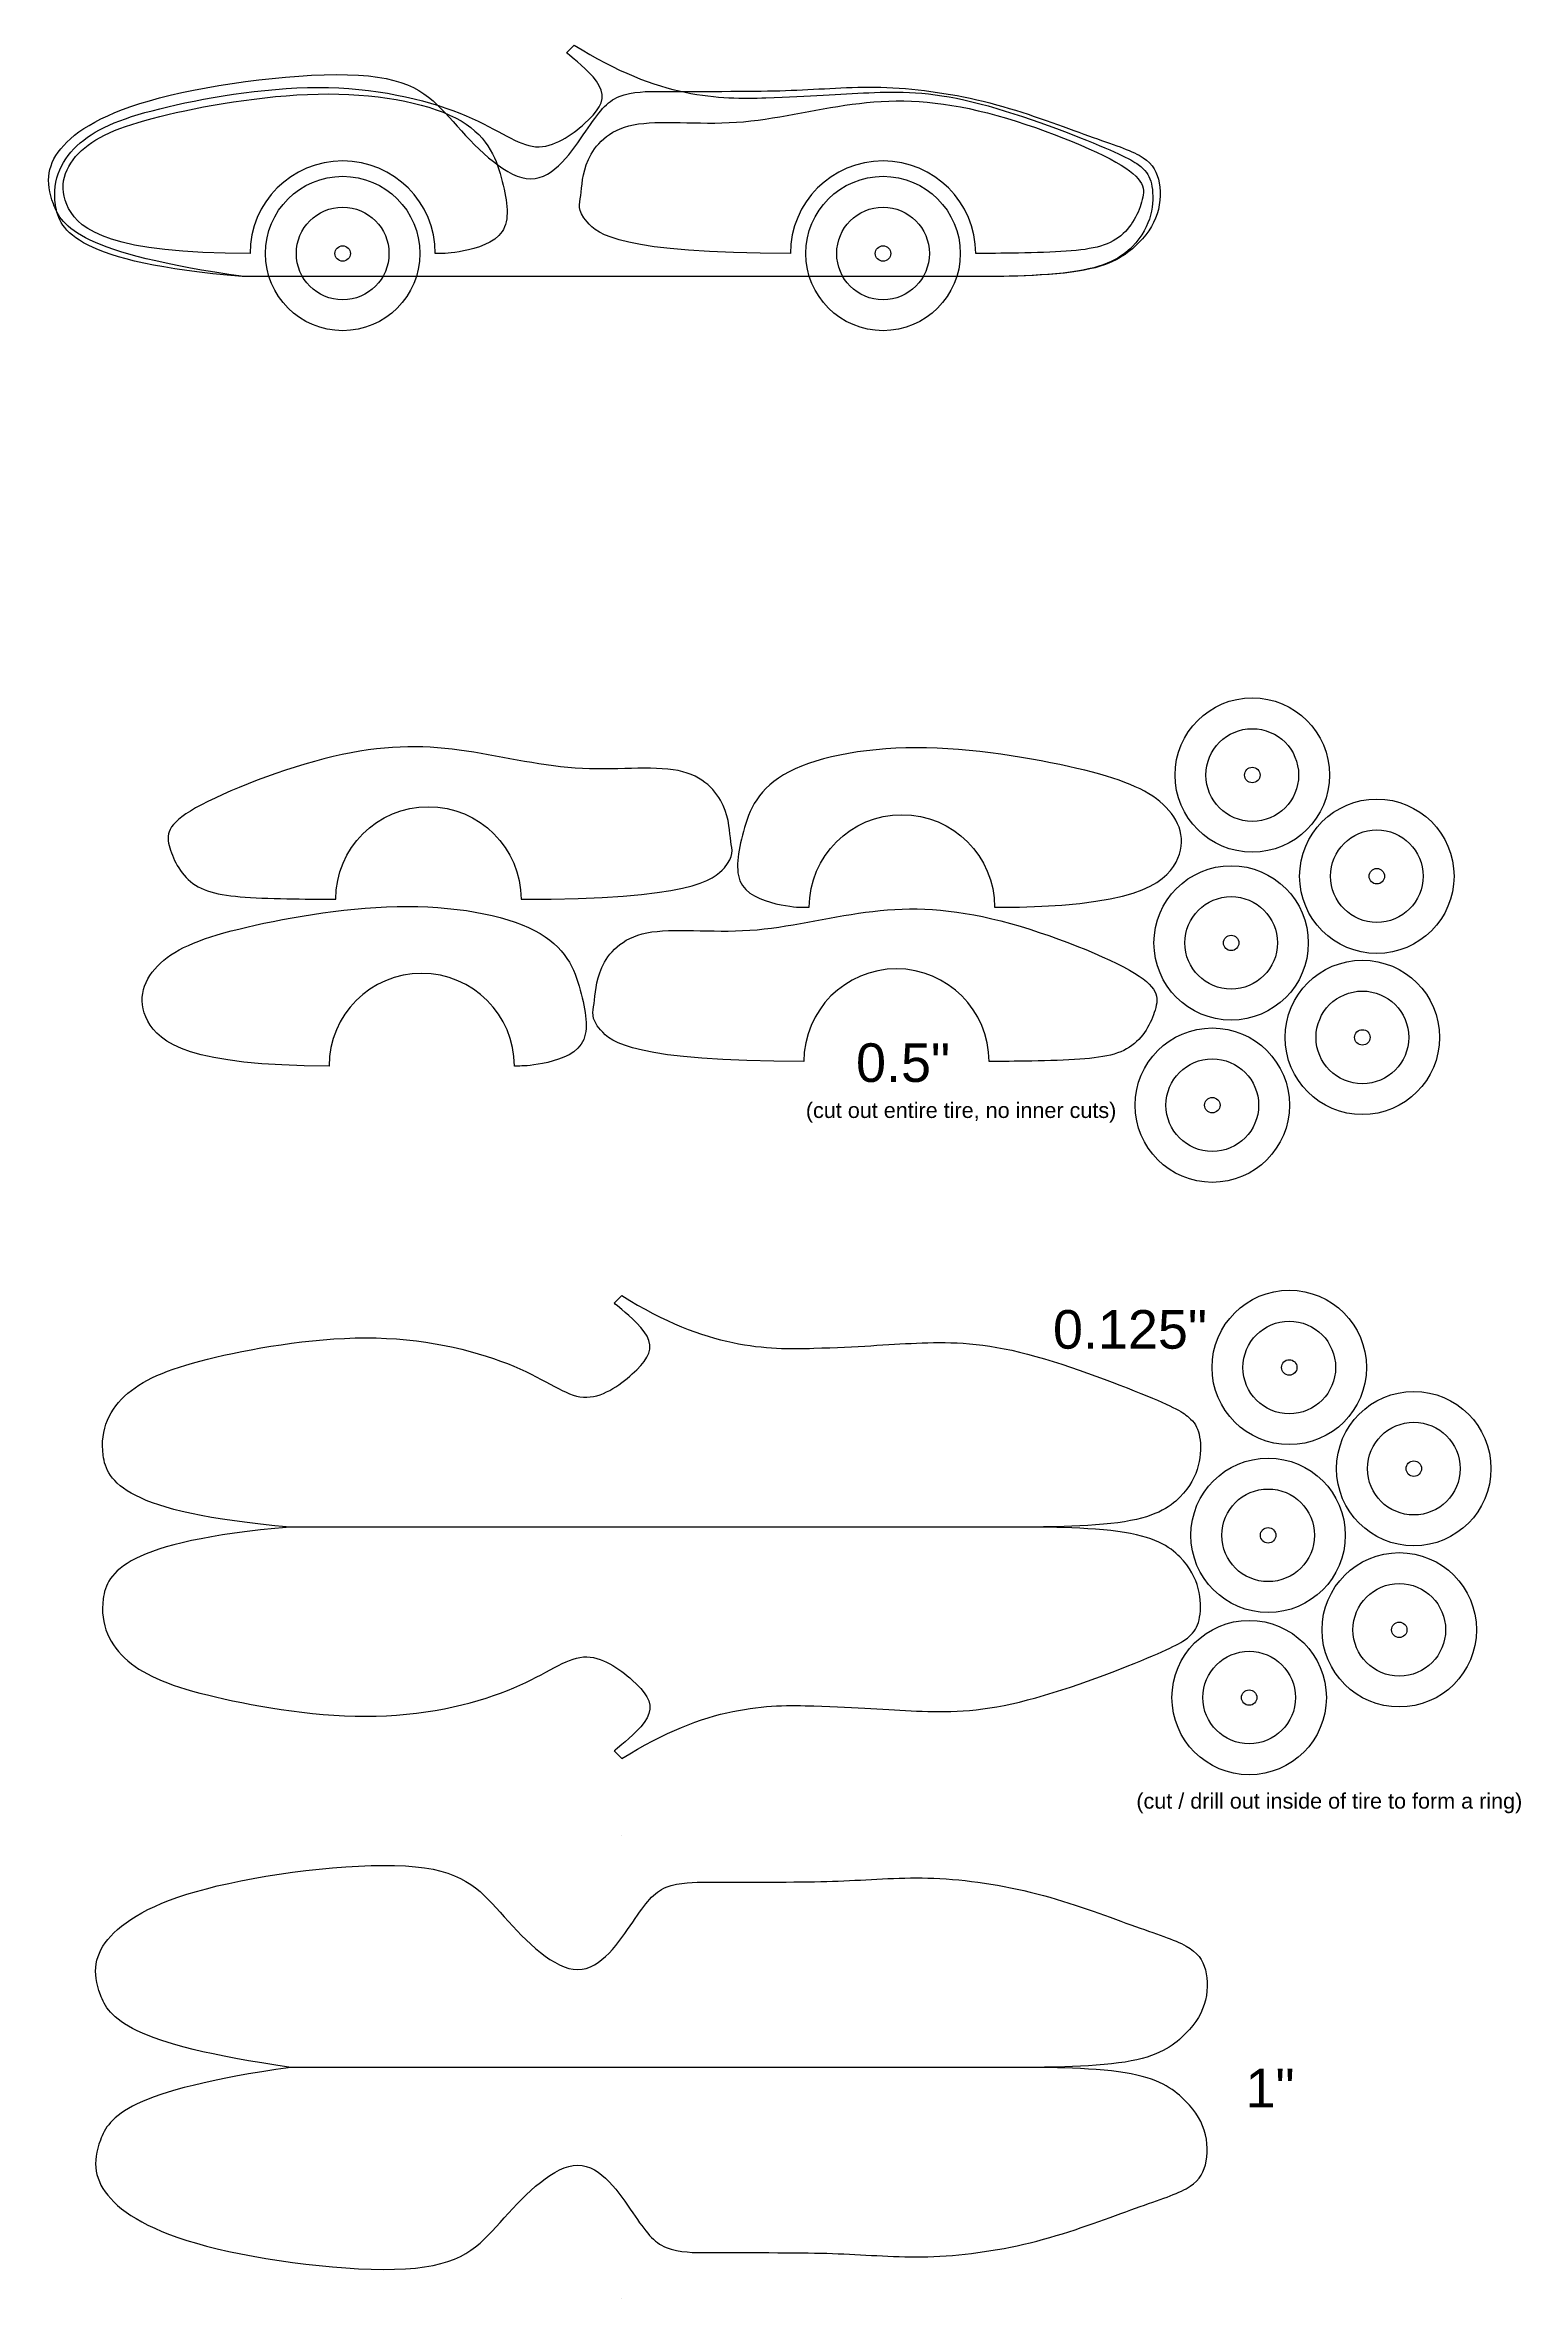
# Model space of a CAD drawing. Header units: millimetres. Extents: x -39 to 153, y -265 to 27.
import ezdxf

# ---------------------------------------------------------------- set-up
doc = ezdxf.new("R2010")
doc.units = ezdxf.units.MM
doc.layers.get('0').update_dxf_attribs({"linetype": 'CONTINUOUS', "lineweight": 25, "true_color": 0x000000})
doc.styles.add('textstyle0', font='')
doc.styles.add('textstyle1', font='')
doc.styles.add('textstyle2', font='')
doc.styles.add('textstyle3', font='')
doc.styles.add('textstyle4', font='')
doc.styles.get('textstyle0').set_extended_font_data('Arial')
doc.styles.get('textstyle1').set_extended_font_data('Arial')
doc.styles.get('textstyle2').set_extended_font_data('Arial')
doc.styles.get('textstyle3').set_extended_font_data('Arial')
doc.styles.get('textstyle4').set_extended_font_data('Arial')

# ---------------------------------------------------------------- blocks, each defined once
blk = doc.blocks.new('rear_fender (0.5 inch)')
blk.add_arc((0, 0), 12, 0, 180)
blk.add_open_spline([(-12, 0), (-30, 0), (-38, 6), (-35, 14), (-25, 18), (-1, 22), (18, 18), (21, 9), (22, 2), (15, 0), (12, 0), (12, 0), (12, 0)], degree=3)
blk = doc.blocks.new('front_fender (0.5 inch)')
blk.add_arc((0, 0), 12, 360, 180)
blk.add_open_spline([(-12, 0), (-34, 0), (-40, 5), (-39, 7), (-39, 12), (-34, 18), (-19, 16), (-4, 20), (11, 20), (34, 11), (34, 7), (31, 1), (23, 0), (12, 0), (12, 0)], degree=3)
blk = doc.blocks.new('wheel (0.5 inch with 0.125 rim)')
for radius in [10, 6, 1]:
    blk.add_circle((0, 0), radius)
blk = doc.blocks.new('side (0.125 inch)')
for p, q in [((-11, 16), (-10, 17)), ((42, -13), (-53, -13))]:
    blk.add_line(p, q)
for points in [[(-53, -13), (-74.48, -11.15), (-79, -3), (-75, 5), (-65, 9), (-41, 13), (-22, 8), (-15, 2), (-8, 7), (-5, 11), (-11, 16), (-11, 16), (-11, 16)], [(-10, 17), (1, 10), (17, 10), (28, 11), (40, 11), (61, 3), (64, 1), (65, -1), (65, -5), (62.9, -9.16), (57.02, -13.12), (42, -13), (42, -13)]]:
    blk.add_open_spline(points, degree=3)
blk = doc.blocks.new('body (1.5 inch)')
for p, q in [((5, 21), (5, 21)), ((-38, -9), (-38, -9)), ((57.18, -9), (-37.82, -9))]:
    blk.add_line(p, q)
for points in [[(-37.82, -9), (-59, -6), (-63.82, 1), (-63, 8), (-51, 15), (-17, 19), (-11, 11), (0, 0), (7.18, 11), (10.18, 15), (17, 15), (17, 15), (17, 15)], [(17, 15), (26, 15), (34, 15), (45, 16), (59, 14), (72, 9), (79, 6.83), (81, 4), (81, -1), (78.07, -5.16), (72.19, -9.12), (57.18, -9), (57.18, -9)]]:
    blk.add_open_spline(points, degree=3)

msp = doc.modelspace()

# ---------------------------------------------------------------- block references
for name, p in [('body (1.5 inch)', (25, 6)), ('side (0.125 inch)', (40, 10)), ('rear_fender (0.5 inch)', (0, 0)), ('front_fender (0.5 inch)', (70, 0)), ('wheel (0.5 inch with 0.125 rim)', (0, 0)), ('wheel (0.5 inch with 0.125 rim)', (70, 0)), ('wheel (0.5 inch with 0.125 rim)', (117.83, -67.57)), ('wheel (0.5 inch with 0.125 rim)', (133.96, -80.68)), ('wheel (0.5 inch with 0.125 rim)', (115.09, -89.32)), ('rear_fender (0.5 inch)', (10.24, -105.27)), ('front_fender (0.5 inch)', (71.74, -104.68)), ('wheel (0.5 inch with 0.125 rim)', (132.09, -101.56)), ('wheel (0.5 inch with 0.125 rim)', (112.65, -110.34)), ('side (0.125 inch)', (46.18, -152)), ('wheel (0.5 inch with 0.125 rim)', (122.62, -144.32)), ('wheel (0.5 inch with 0.125 rim)', (138.75, -157.43)), ('wheel (0.5 inch with 0.125 rim)', (119.88, -166.07)), ('wheel (0.5 inch with 0.125 rim)', (136.87, -178.31)), ('wheel (0.5 inch with 0.125 rim)', (117.43, -187.09)), ('body (1.5 inch)', (31.09, -226))]:
    msp.add_blockref(name, p)
at = {"yscale": -1}
for name, p, rotation in [('front_fender (0.5 inch)', (11.11, -83.67), 180), ('rear_fender (0.5 inch)', (72.45, -84.71), 180), ('side (0.125 inch)', (46.18, -178), 360)]:
    msp.add_blockref(name, p, dxfattribs=dict(at, rotation=rotation))
msp.add_blockref('body (1.5 inch)', (31.09, -244), dxfattribs=at)

# ---------------------------------------------------------------- texts
at = {"char_height": 1, "attachment_point": 1}
for s, insert, style in [('\\H5;0.5"', (66.5, -102.33), 'textstyle0'), ('\\H2;(cut out entire tire, no inner cuts)', (60, -110), 'textstyle3'), ('\\H5;0.125"', (92.01, -136.89), 'textstyle1'), ('\\H2;(cut / drill out inside of tire to form a ring)', (102.81, -199.48), 'textstyle4'), ('\\H5;1"', (116.95, -235.18), 'textstyle2')]:
    msp.add_mtext(s, dxfattribs=dict(at, insert=insert, style=style))

doc.saveas('drawing.dxf')
